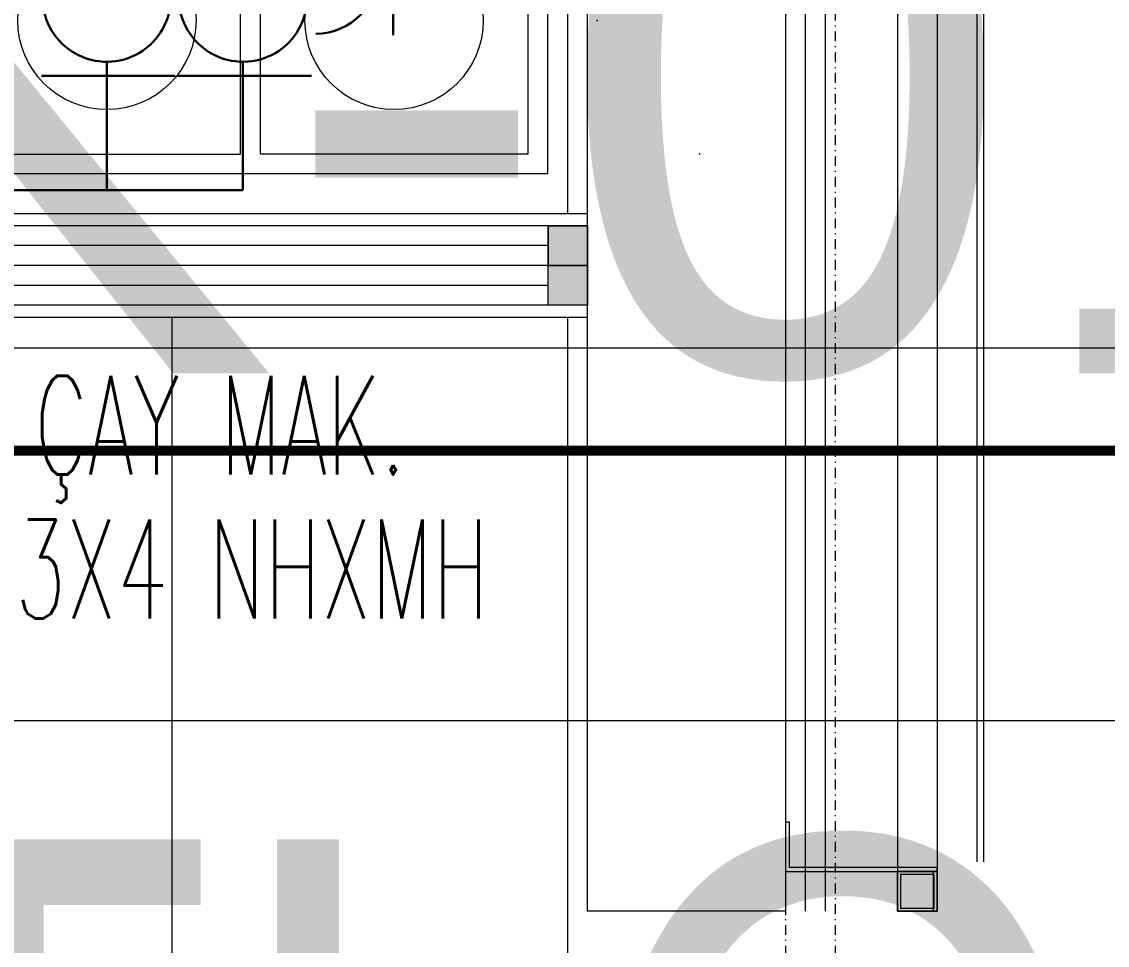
# Model space of a CAD drawing. Extents: x -9058 to 11890, y 0 to 6516.
# Drawn here: x 9777.9 to 9887.6, y 3296.4 to 3389.7 of the extents above; entities that cross this region are included whole.
import ezdxf
from ezdxf.enums import TextEntityAlignment as Align

# ---------------------------------------------------------------- set-up
doc = ezdxf.new("R2010")
doc.units = 0
doc.header["$MEASUREMENT"] = 0
for name, pattern in [('DASHDOT', [1, 0.5, -0.25, 0, -0.25]), ('HIDDEN', [0.375, 0.25, -0.125]), ('HIDDEN2', [4.7625, 3.175, -1.5875])]:
    doc.linetypes.add(name, pattern=pattern)
doc.layers.get('0').update_dxf_attribs({"color": 9, "lineweight": 9})
for name, color, linetype, lineweight in [('00', 9, 'Continuous', 9), ('05', 9, 'Continuous', 9), ('05V', 9, 'Continuous', 9), ('06D', 9, 'Continuous', 9), ('10', 9, 'Continuous', 9), ('11', 9, 'Continuous', 9), ('14', 9, 'Continuous', 9), ('21', 9, 'Continuous', 9), ('21_mahal200', 9, 'Continuous', 9), ('21_mahal200 @ 20', 9, 'Continuous', 9), ('24', 9, 'DASHDOT', 9), ('33', 9, 'BATTING', 9), ('40A', 9, 'Continuous', 9), ('E-KABLO', 7, 'Continuous', 30), ('E-KAPAKLI PRİZ', 7, 'Continuous', 30)]:
    doc.layers.add(name, color=color, linetype=linetype, lineweight=lineweight)
doc.styles.add('Arial', font='arial.ttf', dxfattribs={"height": 2.5})
doc.styles.add('E-YAZI', font='txttw.shx')
doc.styles.add('MuuM_TEXT-STANDART', font='ARIALN.TTF')
doc.linetypes.add('BATTING', pattern='A,0.0001,-0.1,[134,ltypeshp.shx,S=0.1,R=0,X=-0.1,Y=0],-0.2,[134,ltypeshp.shx,S=0.1,R=180,X=0.1,Y=0],-0.1', length=0.4001)

# ---------------------------------------------------------------- blocks, each defined once
blk = doc.blocks.new('p-dolay-porschee')
blk.add_lwpolyline([(0, 0), (100, 0), (100, -100), (0, -100)], close=True)
blk = doc.blocks.new('m-mu-ocak01-p')
for points in [[(-16.5, 5), (-16.5, 65), (14.5, 65), (14.5, 5)], [(12.5, 36), (12.5, 63), (-14.5, 63), (-14.5, 36)], [(12.5, 34), (12.5, 7), (-14.5, 7), (-14.5, 34)]]:
    blk.add_lwpolyline(points, close=True)
for centre in [(-1, 49.5), (-1, 20.5)]:
    blk.add_circle(centre, 9)
blk.add_point((-1, 0))
blk = doc.blocks.new('p-mutfak-vit')
at = {"layer": '05V'}
blk.add_lwpolyline([(0, 265), (-63, 265), (-63, 0), (0, 0)], close=True, dxfattribs=at)
at = {"layer": '05V', "linetype": 'Continuous', "rotation": 90}
blk.add_blockref('m-mu-ocak01-p', (2.95, 20.5), dxfattribs=at)
blk = doc.blocks.new('p-s-profil')
at = {"layer": '10'}
blk.add_lwpolyline([(9, 15.3), (4.6, 15.3), (4.6, 0.4), (0, 0.4), (0, 0), (5, 0), (5, 14.9), (9, 14.9), (9, 15.3)], dxfattribs=at)
blk.add_lwpolyline([(9, 15.3), (4.6, 15.3), (4.6, 0.4), (0, 0.4), (0, 0), (5, 0), (5, 14.9), (9, 14.9), (9, 15.3)], dxfattribs=at)
blk = doc.blocks.new('p-kutu_profil_40x40')
h = blk.add_hatch(color=256)
h.dxf.hatch_style = 1
h.paths.add_polyline_path([(0, 0), (4, 0), (4, 4), (0, 4)])
h = blk.add_hatch(color=255)
h.dxf.hatch_style = 1
h.paths.add_polyline_path([(0, 0), (4, 0), (4, 4), (0, 4)])
blk.add_lwpolyline([(0, 0), (4, 0), (4, 4), (0, 4)], close=True)
at = {"layer": '10'}
for points in [[(0, 4), (4, 4), (4, 0), (0, 0)], [(0, 4), (4, 4), (4, 0), (0, 0)], [(0, 0), (4, 0), (4, 4), (0, 4)], [(0.3, 3.7), (3.7, 3.7), (3.7, 0.3), (0.3, 0.3)], [(0.3, 3.7), (3.7, 3.7), (3.7, 0.3), (0.3, 0.3)]]:
    blk.add_lwpolyline(points, close=True, dxfattribs=at)
blk = doc.blocks.new('prf-10x10')
h = blk.add_hatch(color=255)
h.dxf.hatch_style = 1
h.paths.add_polyline_path([(-5, -5), (5, -5), (5, 5), (-5, 5)])
at = {"layer": '10'}
blk.add_lwpolyline([(-5, -5), (5, -5), (5, 5), (-5, 5)], close=True, dxfattribs=at)
blk = doc.blocks.new('0a_roomno2')
blk.add_lwpolyline([(30, -16), (0, -16), (0, 0), (30, 0)], close=True)
blk.add_lwpolyline([(0, 0), (30, 0)])
at = {"layer": '40A'}
blk.add_lwpolyline([(0, 0), (30, 0)], dxfattribs=at)
at = {"style": 'Arial'}
blk.add_attdef('ODANO', (0, 1.505), '', height=3, dxfattribs=at)
blk.add_attdef('MEKANADI', text='', height=3, dxfattribs=at).set_placement((0.525, -4.75), align=Align.BOTTOM_LEFT)
at = {"style": 'MuuM_TEXT-STANDART', "width": 0.6}
for tag, p in [('YER01', (15, -7)), ('TAVAN01', (20.625, -7)), ('DUVAR01', (26.25, -7)), ('YER02', (15, -10.375)), ('TAVAN02', (20.625, -10.375)), ('DUVAR02', (26.25, -10.375)), ('YER03', (15, -13.75)), ('TAVAN03', (20.625, -13.75)), ('DUVAR03', (26.25, -13.75))]:
    blk.add_attdef(tag, text='', height=2.25, dxfattribs=at).set_placement(p, align=Align.MIDDLE_CENTER)
at = {"style": 'MuuM_TEXT-STANDART'}
blk.add_attdef('M2', text='', height=2.25, dxfattribs=at).set_placement((1.3231, -7.8046), align=Align.MIDDLE_LEFT)
at = {"style": 'MuuM_TEXT-STANDART', "width": 0.6}
blk.add_attdef('TEMIZTAVANYUKSEKLIGI', text='', height=2.25, dxfattribs=at).set_placement((2.7, -13.1619), align=Align.MIDDLE_LEFT)
blk = doc.blocks.new('*U1286')
at = {"layer": '21_mahal200 @ 20', "xscale": 20, "yscale": 20, "zscale": 20}
blk.add_blockref('0a_roomno2', (9664.96, 3676.76), dxfattribs=at)
blk = doc.blocks.new('*U1287')
at = {"layer": '21_mahal200 @ 20'}
ref = blk.add_blockref('0a_roomno2', (9477.8, 3319.13), dxfattribs=dict(at, xscale=20, yscale=20, zscale=20))
ref.add_attrib('ODANO', ' PRS-1K-01', (9477.8, 3354.23), dxfattribs={"layer": '0', "height": 60, "style": 'Arial'})
ref.add_attrib('MEKANADI', 'TOPLANTI ODASI', dxfattribs={"layer": '0', "height": 60, "style": 'Arial', "width": 0.8}).set_placement((9488.3, 3229.13), align=Align.BOTTOM_LEFT)
blk = doc.blocks.new('100_KAPAKLI PRİZ')
at = {"layer": 'E-KAPAKLI PRİZ', "color": 4}
for p, q in [((1.216, 3.6), (0.379, 4.438)), ((0, 2.4), (0, 0)), ((-1.223, 2.136), (1.279, 2.136))]:
    blk.add_line(p, q, dxfattribs=at)
blk.add_arc((0, 3.6), 1.2, 180.7551, 0.7551, dxfattribs=at)

msp = doc.modelspace()

# ---------------------------------------------------------------- hatches: boundary and pattern name
h = msp.add_hatch(color=255)
h.dxf.hatch_style = 1
h.paths.add_polyline_path([(9831.06, 3365.12), (9835.06, 3365.12), (9835.06, 3369.12), (9831.06, 3369.12)])
h = msp.add_hatch(color=255)
h.dxf.hatch_style = 1
h.paths.add_polyline_path([(9831.06, 3361.12), (9835.06, 3361.12), (9835.06, 3365.12), (9831.06, 3365.12)])

# ---------------------------------------------------------------- linework, layer by layer
at = {"layer": '00'}
msp.add_lwpolyline([(9835.06, 3725.87), (9855.06, 3725.87), (9855.06, 3299.87), (9835.06, 3299.87), (9835.06, 3725.87), (9835.06, 3725.87)], dxfattribs=at)
at = {"layer": '06D'}
for points in [[(9866.36, 3796.72), (9866.36, 3299.87)], [(9870.36, 3796.72), (9870.36, 3299.87)], [(9855.06, 3785.87), (9855.06, 3299.47)], [(9859.06, 3785.87), (9859.06, 3299.87)], [(9835.06, 3365.12), (9649.06, 3365.12)], [(9835.06, 3365.12), (9649.06, 3365.12)]]:
    msp.add_lwpolyline(points, dxfattribs=at)
at = {"layer": '10'}
for points in [[(9874.36, 3791.72), (9874.36, 3304.87)], [(9875.06, 3791.72), (9875.06, 3304.87)], [(9831.06, 3365.12), (9835.06, 3365.12), (9835.06, 3369.12), (9831.06, 3369.12), (9831.06, 3365.12)], [(9835.06, 3361.12), (9831.06, 3361.12), (9831.06, 3365.12), (9835.06, 3365.12), (9835.06, 3361.12)]]:
    msp.add_lwpolyline(points, dxfattribs=at)
msp.add_point((9846.37, 3376.41), dxfattribs=at)
at = {"layer": '11'}
for points in [[(9649.06, 3370.37), (9835.06, 3370.37)], [(9835.06, 3369.12), (9649.06, 3369.12)], [(9835.06, 3361.12), (9649.06, 3361.12)], [(9835.06, 3359.87), (9649.06, 3359.87)]]:
    msp.add_lwpolyline(points, dxfattribs=at)
at = {"layer": '14'}
for points in [[(9833.06, 3370.37), (9833.06, 3723.87), (9795.06, 3723.87)], [(9833.06, 3277.93), (9833.06, 3359.87)], [(9833.06, 3297.87), (9833.06, 3359.87)]]:
    msp.add_lwpolyline(points, dxfattribs=at)
at = {"layer": '21', "linetype": 'HIDDEN2', "ltscale": 0.1, "const_width": 1}
msp.add_lwpolyline([(9697.13, 3867.87), (9906.02, 3867.87), (9906.02, 3346.4), (9697.13, 3346.4)], close=True, dxfattribs=at)
at = {"layer": '24', "ltscale": 2}
for points in [[(9755.06, 4008.37), (9755.06, 3968.37), (9855.06, 3968.37), (9855.06, 2535.87)], [(9960.06, 4008.37), (9960.06, 3968.37), (9860.06, 3968.37), (9860.06, 2535.87)]]:
    msp.add_lwpolyline(points, dxfattribs=at)
at = {"layer": '33', "ltscale": 0.2, "flags": 128}
msp.add_lwpolyline([(9857.06, 3299.87), (9857.06, 3787.87), (9795.06, 3787.87)], dxfattribs=at)
at = {"layer": '33', "ltscale": 0.08}
for points in [[(9831.06, 3367.12), (9649.06, 3367.12)], [(9649.06, 3363.12), (9831.06, 3363.12)]]:
    msp.add_lwpolyline(points, dxfattribs=at)
at = {"layer": 'E-KABLO', "color": 6}
msp.add_line((9800.25, 3372.74), (9753.07, 3372.74), dxfattribs=at)

# ---------------------------------------------------------------- block references
at = {"rotation": 270}
msp.add_blockref('p-s-profil', (9855.06, 3308.87), dxfattribs=at)
at = {"extrusion": (0, 0, -1), "zscale": -1, "rotation": 90}
msp.add_blockref('p-kutu_profil_40x40', (-9866.36, 3299.87), dxfattribs=at)
at = {"layer": '05', "xscale": -0.4, "yscale": 3.8}
msp.add_blockref('p-dolay-porschee', (9833.06, 3359.87), dxfattribs=at)
at = {"layer": '05V'}
msp.add_blockref('p-mutfak-vit', (9833.06, 3370.37), dxfattribs=at)
at = {"layer": '10', "extrusion": (0, 0, -1), "xscale": 0.4, "yscale": 0.4, "zscale": -1, "rotation": 270}
for p in [(-9833.06, 3367.12), (-9833.06, 3363.12)]:
    msp.add_blockref('prf-10x10', p, dxfattribs=at)
at = {"layer": '21_mahal200', "color": 6, "linetype": 'HIDDEN'}
for name in ['*U1286', '*U1287']:
    msp.add_blockref(name, (0, 0), dxfattribs=at)
at = {"layer": 'E-KAPAKLI PRİZ', "xscale": 5.399999999999999, "yscale": 5.399999999999999, "zscale": 5.399999999999999, "rotation": 90.00000000000001}
msp.add_blockref('100_KAPAKLI PRİZ', (9826.95, 3395), dxfattribs=at)
at = {"layer": 'E-KAPAKLI PRİZ', "xscale": 5.399999999999999, "yscale": 5.399999999999999, "zscale": 5.399999999999999}
for p in [(9786.49, 3372.74), (9800.25, 3372.74)]:
    msp.add_blockref('100_KAPAKLI PRİZ', p, dxfattribs=at)

# ---------------------------------------------------------------- texts
at = {"layer": 'E-KABLO', "color": 3, "linetype": 'Continuous', "style": 'E-YAZI', "width": 0.6}
for s, p in [('ÇAY MAK.', (9797.95, 3348.98)), ('3X4 NHXMH', (9801.14, 3334.44))]:
    msp.add_text(s, height=10, dxfattribs=at).set_placement(p, align=Align.MIDDLE_CENTER)

doc.saveas('drawing.dxf')
